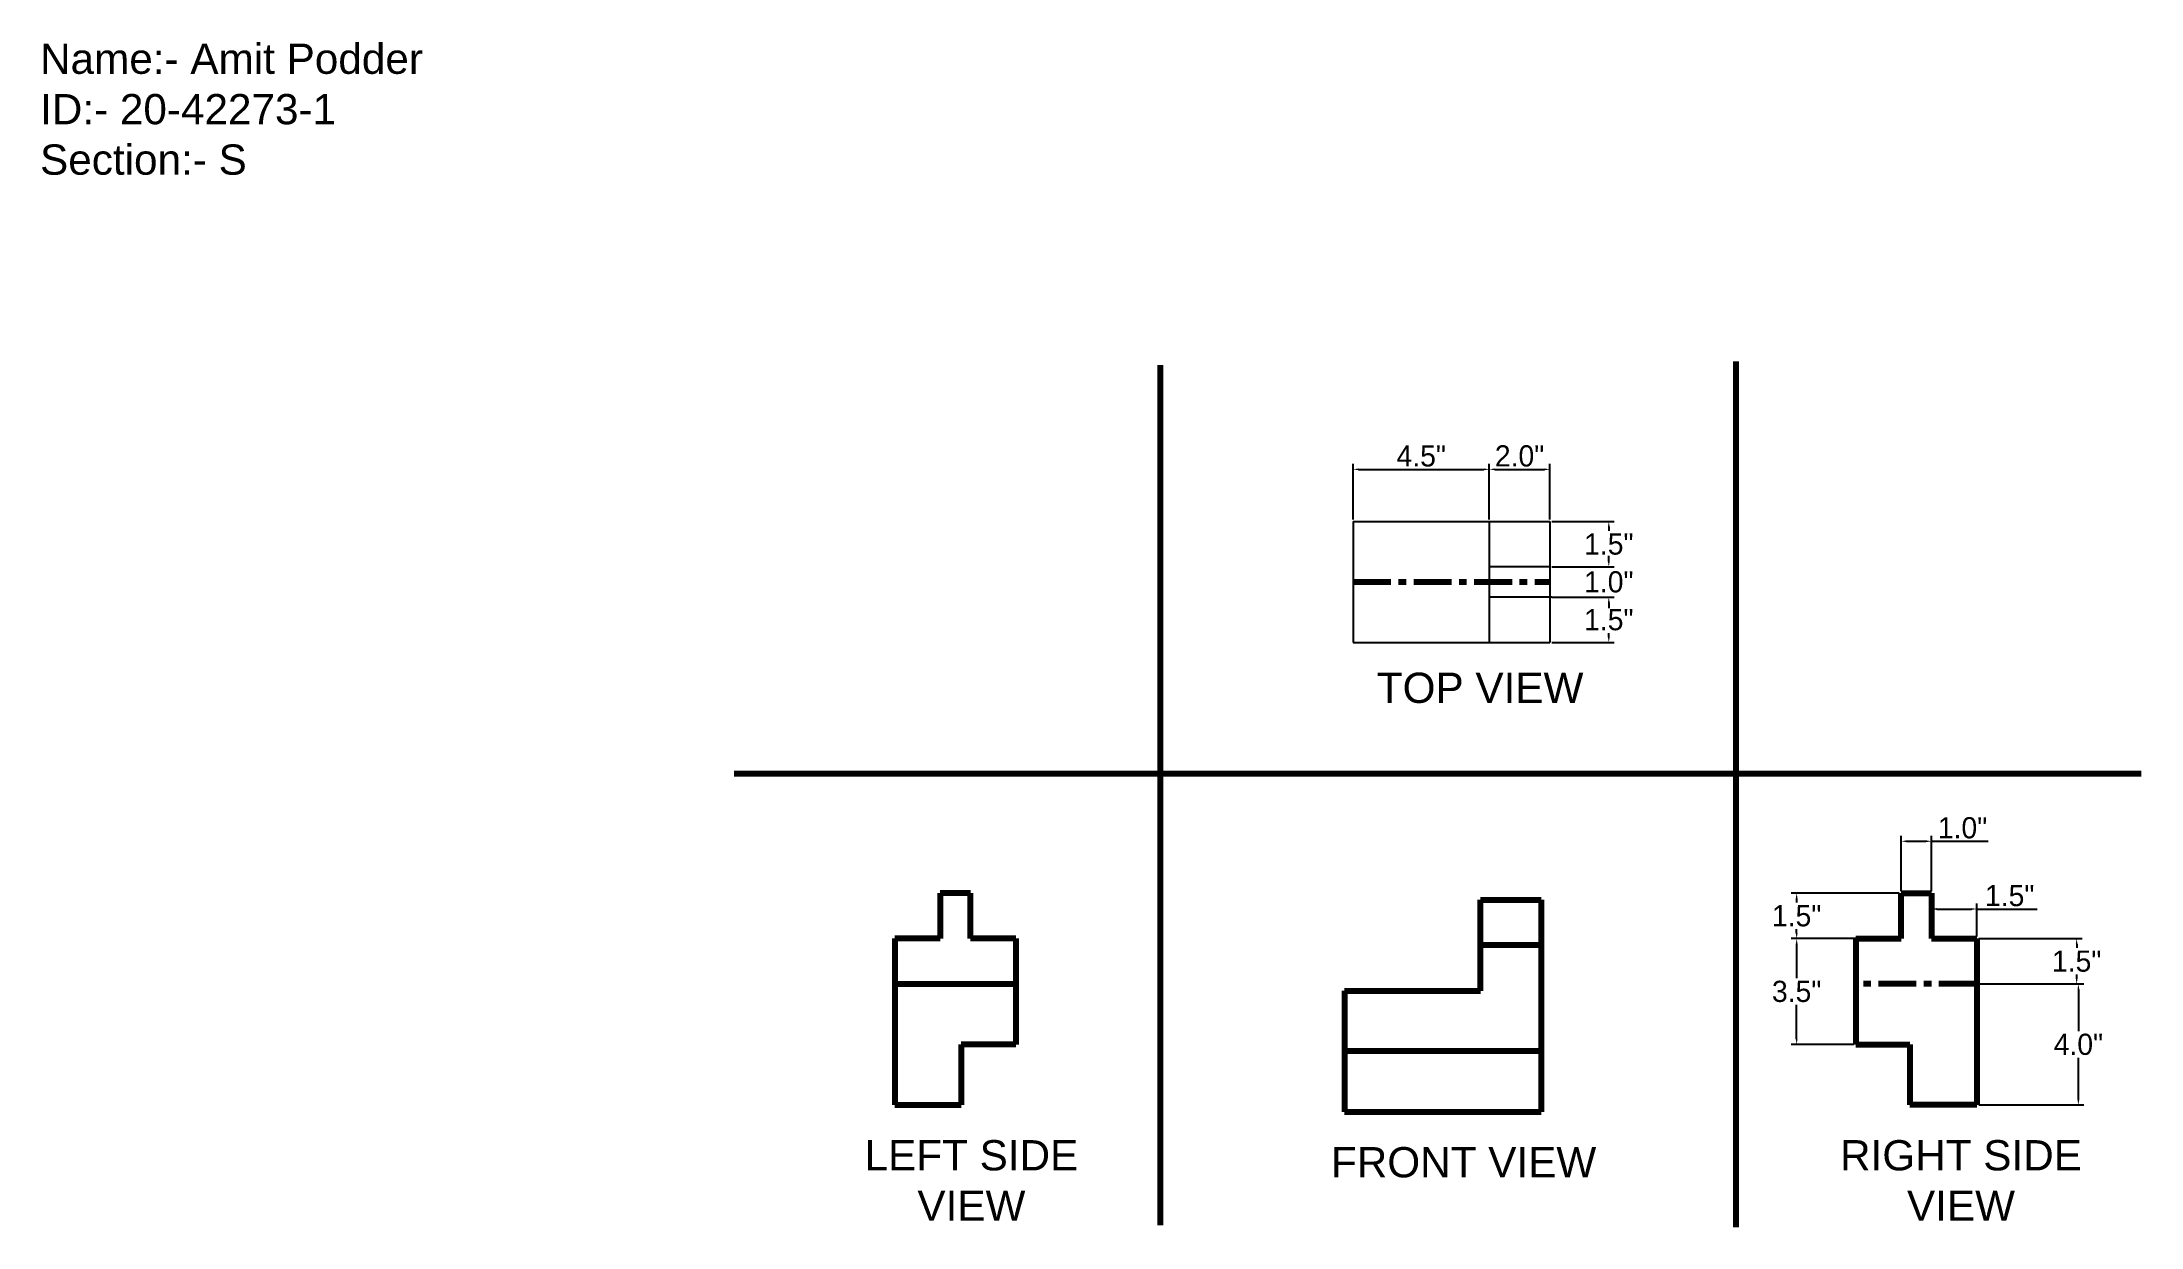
# Model space of a CAD drawing. Header units: inches. Extents: x 1.9 to 71.3, y 7.2 to 46.3.
import ezdxf

# ---------------------------------------------------------------- set-up
doc = ezdxf.new("R2010")
doc.units = ezdxf.units.IN
doc.header["$MEASUREMENT"] = 0
doc.linetypes.add('CENTER', pattern=[2, 1.25, -0.25, 0.25, -0.25])
doc.dimstyles.get("Standard").update_dxf_attribs({"dimtxt": 0.7, "dimasz": 0.18, "dimexe": 0.18, "dimexo": 0.0625, "dimgap": 0.09, "dimtad": 1, "dimtih": 1, "dimtoh": 1, "dimdec": 1, "dimzin": 0, "dimdsep": 46, "dimlunit": 3, "dimtxsty": 'Standard', "dimcen": 0.09, "dimclrd": 3, "dimclre": 3, "dimadec": 0, "dimazin": 0, "dimtfac": 1, "dimtdec": 1, "dimtofl": 0, "dimtmove": 0, "dimatfit": 3, "dimfxl": 1, "dimtolj": 1, "dimtzin": 0, "dimarcsym": 0})

# ---------------------------------------------------------------- blocks, each defined once
blk = doc.blocks.new('*D1')
at = {"color": 3, "lineweight": -2}
for p, q in [((45.264, 30.534), (45.264, 32.375)), ((45.444, 32.195), (49.584, 32.195)), ((49.764, 30.534), (49.764, 32.375))]:
    blk.add_line(p, q, dxfattribs=at)
at = {"color": 3}
for points in [[(45.444, 32.225), (45.444, 32.165), (45.264, 32.195)], [(49.584, 32.225), (49.584, 32.165), (49.764, 32.195)]]:
    blk.add_solid(points, dxfattribs=at)
at = {"layer": 'Defpoints', "color": 0}
for p in [(49.764, 32.195), (45.264, 30.472), (49.764, 30.472)]:
    blk.add_point(p, dxfattribs=at)
at = {"color": 0, "insert": (47.514, 32.635), "char_height": 0.7, "attachment_point": 5}
blk.add_mtext('\\A1;4.5"', dxfattribs=at)
blk = doc.blocks.new('*D2')
at = {"color": 3, "lineweight": -2}
for p, q in [((49.764, 30.534), (49.764, 32.375)), ((49.944, 32.195), (51.584, 32.195)), ((51.764, 30.534), (51.764, 32.375))]:
    blk.add_line(p, q, dxfattribs=at)
at = {"color": 3}
for points in [[(49.944, 32.225), (49.944, 32.165), (49.764, 32.195)], [(51.584, 32.225), (51.584, 32.165), (51.764, 32.195)]]:
    blk.add_solid(points, dxfattribs=at)
at = {"layer": 'Defpoints', "color": 0}
for p in [(51.764, 32.195), (49.764, 30.472), (51.764, 30.472)]:
    blk.add_point(p, dxfattribs=at)
at = {"color": 0, "insert": (50.764, 32.635), "char_height": 0.7, "attachment_point": 5}
blk.add_mtext('\\A1;2.0"', dxfattribs=at)
blk = doc.blocks.new('*D3')
at = {"color": 3, "lineweight": -2}
for p, q in [((51.826, 30.472), (53.893, 30.472)), ((53.713, 30.292), (53.713, 30.162)), ((53.713, 29.152), (53.713, 29.282)), ((51.826, 28.972), (53.893, 28.972))]:
    blk.add_line(p, q, dxfattribs=at)
at = {"color": 3}
for points in [[(53.683, 30.292), (53.743, 30.292), (53.713, 30.472)], [(53.683, 29.152), (53.743, 29.152), (53.713, 28.972)]]:
    blk.add_solid(points, dxfattribs=at)
at = {"layer": 'Defpoints', "color": 0}
for p in [(51.764, 30.472), (53.713, 30.472), (51.764, 28.972)]:
    blk.add_point(p, dxfattribs=at)
at = {"color": 0, "insert": (53.713, 29.722), "char_height": 0.7, "attachment_point": 5}
blk.add_mtext('\\A1;1.5"', dxfattribs=at)
blk = doc.blocks.new('*D4')
at = {"color": 3, "lineweight": -2}
for p, q in [((53.713, 29.152), (53.713, 29.332)), ((51.826, 28.972), (53.893, 28.972)), ((51.826, 27.972), (53.893, 27.972)), ((53.713, 27.792), (53.713, 27.612))]:
    blk.add_line(p, q, dxfattribs=at)
at = {"color": 3}
for points in [[(53.683, 29.152), (53.743, 29.152), (53.713, 28.972)], [(53.683, 27.792), (53.743, 27.792), (53.713, 27.972)]]:
    blk.add_solid(points, dxfattribs=at)
at = {"layer": 'Defpoints', "color": 0}
for p in [(51.764, 28.972), (53.713, 28.972), (51.764, 27.972)]:
    blk.add_point(p, dxfattribs=at)
at = {"color": 0, "insert": (53.713, 28.472), "char_height": 0.7, "attachment_point": 5}
blk.add_mtext('\\A1;1.0"', dxfattribs=at)
blk = doc.blocks.new('*D5')
at = {"color": 3, "lineweight": -2}
for p, q in [((51.826, 27.972), (53.893, 27.972)), ((53.713, 27.792), (53.713, 27.662)), ((51.826, 26.472), (53.893, 26.472)), ((53.713, 26.652), (53.713, 26.782))]:
    blk.add_line(p, q, dxfattribs=at)
at = {"color": 3}
for points in [[(53.683, 27.792), (53.743, 27.792), (53.713, 27.972)], [(53.683, 26.652), (53.743, 26.652), (53.713, 26.472)]]:
    blk.add_solid(points, dxfattribs=at)
at = {"layer": 'Defpoints', "color": 0}
for p in [(51.764, 27.972), (53.713, 27.972), (51.764, 26.472)]:
    blk.add_point(p, dxfattribs=at)
at = {"color": 0, "insert": (53.713, 27.222), "char_height": 0.7, "attachment_point": 5}
blk.add_mtext('\\A1;1.5"', dxfattribs=at)
blk = doc.blocks.new('*D6')
at = {"color": 3, "lineweight": -2}
for p, q in [((61.813, 16.686), (59.741, 16.686)), ((59.921, 16.506), (59.921, 15.376)), ((59.921, 13.366), (59.921, 14.496)), ((61.813, 13.186), (59.741, 13.186))]:
    blk.add_line(p, q, dxfattribs=at)
at = {"color": 3, "lineweight": 100}
for points in [[(59.891, 16.506), (59.951, 16.506), (59.921, 16.686)], [(59.891, 13.366), (59.951, 13.366), (59.921, 13.186)]]:
    blk.add_solid(points, dxfattribs=at)
at = {"layer": 'Defpoints', "color": 0, "lineweight": 100}
for p in [(59.921, 16.686), (61.875, 16.686), (61.875, 13.186)]:
    blk.add_point(p, dxfattribs=at)
at = {"color": 0, "lineweight": 100, "insert": (59.921, 14.936), "char_height": 0.7, "attachment_point": 5}
blk.add_mtext('\\A1;3.5"', dxfattribs=at)
blk = doc.blocks.new('*D7')
at = {"color": 3, "lineweight": -2}
for p, q in [((63.313, 18.186), (59.741, 18.186)), ((59.921, 18.006), (59.921, 17.876)), ((63.313, 16.686), (59.741, 16.686)), ((59.921, 16.866), (59.921, 16.996))]:
    blk.add_line(p, q, dxfattribs=at)
at = {"color": 3, "lineweight": 100}
for points in [[(59.891, 18.006), (59.951, 18.006), (59.921, 18.186)], [(59.891, 16.866), (59.951, 16.866), (59.921, 16.686)]]:
    blk.add_solid(points, dxfattribs=at)
at = {"layer": 'Defpoints', "color": 0, "lineweight": 100}
for p in [(59.921, 18.186), (63.375, 18.186), (63.375, 16.686)]:
    blk.add_point(p, dxfattribs=at)
at = {"color": 0, "lineweight": 100, "insert": (59.921, 17.436), "char_height": 0.7, "attachment_point": 5}
blk.add_mtext('\\A1;1.5"', dxfattribs=at)
blk = doc.blocks.new('*D8')
at = {"color": 3, "lineweight": -2}
for p, q in [((63.375, 18.249), (63.375, 20.083)), ((63.555, 19.903), (64.195, 19.903)), ((64.375, 18.249), (64.375, 20.083)), ((64.375, 19.903), (66.252, 19.903))]:
    blk.add_line(p, q, dxfattribs=at)
at = {"color": 3, "lineweight": 100}
for points in [[(63.555, 19.933), (63.555, 19.873), (63.375, 19.903)], [(64.195, 19.933), (64.195, 19.873), (64.375, 19.903)]]:
    blk.add_solid(points, dxfattribs=at)
at = {"layer": 'Defpoints', "color": 0, "lineweight": 100}
for p in [(64.375, 19.903), (63.375, 18.186), (64.375, 18.186)]:
    blk.add_point(p, dxfattribs=at)
at = {"color": 0, "lineweight": 100, "insert": (65.403, 20.343), "char_height": 0.7, "attachment_point": 5}
blk.add_mtext('\\A1;1.0"', dxfattribs=at)
blk = doc.blocks.new('*D9')
at = {"color": 3, "lineweight": -2}
for p, q in [((64.375, 16.749), (64.375, 17.843)), ((64.555, 17.663), (65.695, 17.663)), ((65.875, 16.749), (65.875, 17.843)), ((65.875, 17.663), (67.868, 17.663))]:
    blk.add_line(p, q, dxfattribs=at)
at = {"color": 3, "lineweight": 100}
for points in [[(64.555, 17.693), (64.555, 17.633), (64.375, 17.663)], [(65.695, 17.693), (65.695, 17.633), (65.875, 17.663)]]:
    blk.add_solid(points, dxfattribs=at)
at = {"layer": 'Defpoints', "color": 0, "lineweight": 100}
for p in [(65.875, 17.663), (64.375, 16.686), (65.875, 16.686)]:
    blk.add_point(p, dxfattribs=at)
at = {"color": 0, "lineweight": 100, "insert": (66.962, 18.103), "char_height": 0.7, "attachment_point": 5}
blk.add_mtext('\\A1;1.5"', dxfattribs=at)
blk = doc.blocks.new('*D10')
at = {"color": 3, "lineweight": -2}
for p, q in [((65.938, 16.686), (69.355, 16.686)), ((69.175, 16.506), (69.175, 16.376)), ((69.175, 15.366), (69.175, 15.496)), ((65.938, 15.186), (69.355, 15.186))]:
    blk.add_line(p, q, dxfattribs=at)
at = {"color": 3, "lineweight": 100}
for points in [[(69.145, 16.506), (69.205, 16.506), (69.175, 16.686)], [(69.145, 15.366), (69.205, 15.366), (69.175, 15.186)]]:
    blk.add_solid(points, dxfattribs=at)
at = {"layer": 'Defpoints', "color": 0, "lineweight": 100}
for p in [(65.875, 16.686), (69.175, 16.686), (65.875, 15.186)]:
    blk.add_point(p, dxfattribs=at)
at = {"color": 0, "lineweight": 100, "insert": (69.175, 15.936), "char_height": 0.7, "attachment_point": 5}
blk.add_mtext('\\A1;1.5"', dxfattribs=at)
blk = doc.blocks.new('*D11')
at = {"color": 3, "lineweight": -2}
for p, q in [((65.938, 15.186), (69.412, 15.186)), ((69.232, 15.006), (69.232, 13.626)), ((69.232, 11.366), (69.232, 12.746)), ((65.938, 11.186), (69.412, 11.186))]:
    blk.add_line(p, q, dxfattribs=at)
at = {"color": 3, "lineweight": 100}
for points in [[(69.202, 15.006), (69.262, 15.006), (69.232, 15.186)], [(69.202, 11.366), (69.262, 11.366), (69.232, 11.186)]]:
    blk.add_solid(points, dxfattribs=at)
at = {"layer": 'Defpoints', "color": 0, "lineweight": 100}
for p in [(65.875, 15.186), (69.232, 15.186), (65.875, 11.186)]:
    blk.add_point(p, dxfattribs=at)
at = {"color": 0, "lineweight": 100, "insert": (69.232, 13.186), "char_height": 0.7, "attachment_point": 5}
blk.add_mtext('\\A1;4.0"', dxfattribs=at)

msp = doc.modelspace()

# ---------------------------------------------------------------- linework, layer by layer
at = {"lineweight": 100}
for p, q in [((38.884, 35.642), (38.884, 7.209)), ((57.909, 35.756), (57.909, 7.151)), ((24.802, 22.143), (27.676, 22.143)), ((27.676, 22.143), (71.301, 22.143)), ((32.613, 18.186), (31.613, 18.186)), ((31.613, 18.186), (31.613, 16.686)), ((32.613, 16.686), (32.613, 18.186)), ((63.375, 16.686), (63.375, 18.186)), ((63.375, 18.186), (64.375, 18.186)), ((64.375, 18.186), (64.375, 16.686)), ((49.477, 16.463), (49.477, 17.963)), ((49.477, 17.963), (51.477, 17.963)), ((51.477, 17.963), (51.477, 16.463)), ((31.613, 16.686), (30.113, 16.686)), ((30.113, 16.686), (30.113, 15.186)), ((34.113, 16.686), (32.613, 16.686)), ((34.113, 16.686), (34.113, 13.186)), ((61.875, 16.686), (61.875, 13.186)), ((61.875, 16.686), (63.375, 16.686)), ((64.375, 16.686), (65.875, 16.686)), ((65.875, 16.686), (65.875, 15.186)), ((49.477, 14.963), (49.477, 16.463)), ((51.477, 16.463), (49.477, 16.463)), ((51.477, 16.463), (51.477, 12.963)), ((30.113, 15.186), (34.113, 15.186)), ((30.113, 15.186), (30.113, 11.186)), ((34.113, 15.186), (34.113, 15.186)), ((44.977, 14.963), (49.477, 14.963)), ((44.977, 14.963), (44.977, 10.963)), ((65.875, 15.186), (65.875, 11.186)), ((34.113, 13.186), (32.313, 13.186)), ((32.313, 13.186), (32.313, 11.186)), ((61.875, 13.186), (63.657, 13.186)), ((63.657, 13.186), (63.657, 11.186)), ((51.477, 12.963), (44.977, 12.963)), ((51.477, 12.963), (51.477, 10.963)), ((30.113, 11.186), (32.313, 11.186)), ((65.875, 11.186), (63.657, 11.186)), ((44.977, 10.963), (51.477, 10.963))]:
    msp.add_line(p, q, dxfattribs=at)
for p, q in [((45.264, 30.472), (49.764, 30.472)), ((45.264, 30.472), (45.264, 26.472)), ((49.764, 30.472), (51.764, 30.472)), ((49.764, 30.472), (49.764, 26.472)), ((51.764, 30.472), (51.764, 28.972)), ((51.764, 28.972), (49.764, 28.972)), ((49.764, 28.472), (49.764, 28.472)), ((51.764, 28.972), (51.764, 27.972)), ((51.764, 28.472), (51.764, 28.472)), ((51.826, 27.972), (49.764, 27.972)), ((51.764, 27.972), (51.764, 26.472)), ((45.264, 26.472), (51.764, 26.472))]:
    msp.add_line(p, q)
at = {"linetype": 'CENTER', "lineweight": 100}
for p, q in [((45.264, 28.472), (51.764, 28.472)), ((65.875, 15.186), (61.875, 15.186))]:
    msp.add_line(p, q, dxfattribs=at)

# ---------------------------------------------------------------- texts
at = {"lineweight": 100, "char_height": 1}
for s, insert, width, attachment_point in [('{\\fArial|b0|i0|c0|p34;Name:- Amit Podder\\PID:- 20-42273-1\\PSection:- S}', (1.868, 46.268), 22.70381, 1), ('{\\fArial|b0|i0|c0|p34;TOP VIEW}', (49.46, 25.475), 8.39179, 2), ('{\\fArial|b0|i0|c0|p34;LEFT SIDE VIEW}', (32.648, 10.023), 9.82874, 2), ('{\\fArial|b0|i0|c0|p34;FRONT VIEW}', (48.914, 9.794), 8.56422, 2), ('{\\fArial|b0|i0|c0|p34;RIGHT SIDE VIEW}', (65.352, 10.023), 8.56422, 2)]:
    msp.add_mtext(s, dxfattribs=dict(at, insert=insert, width=width, attachment_point=attachment_point))

# ---------------------------------------------------------------- dimensions: what is measured, and where the dimension line sits
for base, p1, p2, picture, middle in [((49.764, 32.195), (45.264, 30.472), (49.764, 30.472), '*D1', (47.514, 32.635)), ((51.764, 32.195), (49.764, 30.472), (51.764, 30.472), '*D2', (50.764, 32.635))]:
    dim = msp.add_linear_dim(base=base, p1=p1, p2=p2, dimstyle='Standard')
    dim.commit()
    dim.dimension.update_dxf_attribs({"geometry": picture, "text_midpoint": middle})
for base, p1, p2, picture, middle in [((53.713, 30.472), (51.764, 28.972), (51.764, 30.472), '*D3', (53.713, 29.722)), ((53.713, 28.972), (51.764, 27.972), (51.764, 28.972), '*D4', (53.713, 28.472)), ((53.713, 27.972), (51.764, 26.472), (51.764, 27.972), '*D5', (53.713, 27.222))]:
    dim = msp.add_linear_dim(base=base, p1=p1, p2=p2, angle=270, dimstyle='Standard')
    dim.commit()
    dim.dimension.update_dxf_attribs({"geometry": picture, "text_midpoint": middle})
at = {"lineweight": 100}
for base, p1, p2, picture, middle in [((64.375, 19.903), (63.375, 18.186), (64.375, 18.186), '*D8', (65.403, 20.343)), ((65.875, 17.663), (64.375, 16.686), (65.875, 16.686), '*D9', (66.962, 18.103))]:
    dim = msp.add_linear_dim(base=base, p1=p1, p2=p2, dimstyle='Standard', dxfattribs=at)
    dim.commit()
    dim.dimension.update_dxf_attribs({"geometry": picture, "text_midpoint": middle})
for base, p1, p2, picture, middle in [((59.921, 18.186), (63.375, 16.686), (63.375, 18.186), '*D7', (59.921, 17.436)), ((59.921, 16.686), (61.875, 13.186), (61.875, 16.686), '*D6', (59.921, 14.936)), ((69.175, 16.686), (65.875, 15.186), (65.875, 16.686), '*D10', (69.175, 15.936)), ((69.232, 15.186), (65.875, 11.186), (65.875, 15.186), '*D11', (69.232, 13.186))]:
    dim = msp.add_linear_dim(base=base, p1=p1, p2=p2, angle=270, dimstyle='Standard', dxfattribs=at)
    dim.commit()
    dim.dimension.update_dxf_attribs({"geometry": picture, "text_midpoint": middle})

doc.saveas('drawing.dxf')
